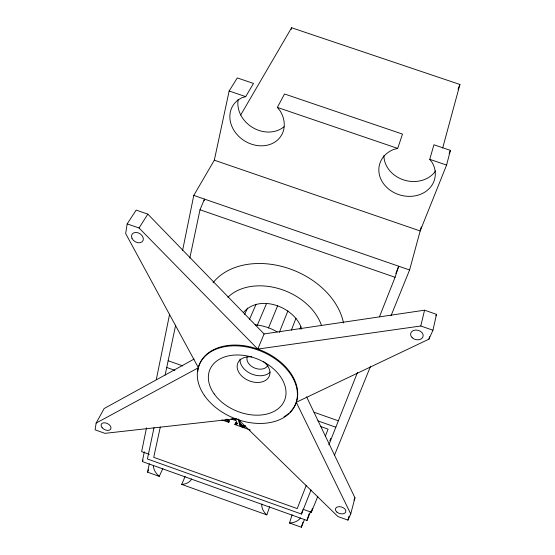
<?xml version="1.0" encoding="UTF-8"?>
<svg xmlns="http://www.w3.org/2000/svg" width="555" height="555" viewBox="0 0 555 555"><rect width="100%" height="100%" fill="white"/><g stroke="black" fill="none" stroke-linecap="round" stroke-linejoin="round"><path stroke-width="0.83" d="M194.097 359.064L104.153 408.535L96.14 423.07L95.085 429.827L104.916 433.344L236.492 418.671M237.977 419.178L337.919 516.538L347.957 520.125L350.739 513.902L296.28 402.278L428.946 339.161L432.949 330.225L436.507 314.345L424.561 310.196L264.083 333.95L147.831 214.147L136.176 210.102L127.171 223.873L125.666 233.551L198.392 367.736L96.14 423.07M146.485 427.856L141.65 451.61L149.316 454.351M156.323 379.502L169.615 314.172M182.567 250.541L193.785 195.402L214.327 160.194L229.146 90.992L237.29 77.922L253.51 83.437L245.692 96.632L241.925 97.77A28.437 23.782 32 0 0 234.321 130.952A28.437 23.782 32 0 0 271.797 143.724A28.437 23.782 32 0 0 280.046 110.764L277.347 107.413L284.535 93.982L402.493 134.088L397.699 148.414L393.62 149.462A28.506 24.177 15 0 0 382.117 181.534A28.506 24.177 15 0 0 420.079 194.472A28.506 24.177 15 0 0 432.241 162.622L429.764 159.334L433.913 144.765L450.403 150.377L446.595 165.064L420.17 230.963L214.327 160.194M310.724 511.231L306.991 520.465L142.316 461.559L144.335 451.784M154.026 427.627L147.415 458.971L301.497 514.062L311.029 489.94M165.119 375.097L175.664 325.119M189.803 258.117L200.008 209.776L204.483 199.092L204.122 200.785M162.858 468.517L159.257 476.363L147.526 472.159L149.316 463.786M160.319 426.996L153.728 457.327L297.237 508.609L306.27 485.334M428.946 339.161L429.514 336.649M127.171 223.873L139.041 228.001L257.791 349.081L420.78 325.993L424.561 310.196M291.188 29.429L291.604 27.75L459.915 84.478L442.675 148.032M302.829 509.199L311.369 512.251L312.396 508.262M350.739 513.902L354.971 497.835L306.582 396.839M347.957 520.125L349.019 516.108M391.046 315.705L409.583 269.98L421.259 226.96M301.497 514.062L302.385 510.822M223.436 420.489L224.983 420.322L226.884 419.15M221.91 419.948L228.806 422.397L227.141 420.926L227.675 419.302L227.141 420.926M227.696 419.587L229.361 421.051L227.057 420.239M239.24 419.955L240.266 423.534L242.251 425.276L241.619 426.941L234.848 424.54L236.895 424.131L236.187 420.718L231.005 418.879M236.728 424.36L237.269 423.014L235.486 422.875L236.895 423.729M241.619 426.941L239.732 424.88L238.067 418.914M250.25 430L242.424 427.225L244.873 427.211L245.518 426.046M244.138 427.35L244.672 426.004L243.055 425.56L244.526 426.434M306.991 520.465L308.996 513.861M292.117 514.756L289.495 522.997L301.372 527.25L302.891 522.283M379.46 316.801L395.077 277.292L398.698 266.22L395.847 273.462M185.127 476.481L181.693 484.397L266.851 514.887L269.647 506.715M300.019 329.157L300.928 326.735C292.679 306.325 259.303 293.997 243.513 312.43M291.333 330.26L295.988 318.181M458.041 89.327L459.915 84.478M325.272 436.383L328.074 429.161L320.728 426.566M244.873 427.211L245.4 425.865M329.809 440.809L330.766 438.394M328.831 444.909L357.469 372.44M243.166 427.142L243.7 425.789M279.29 332.494L287.906 310.862M242.424 427.225L243.055 425.56M239.732 424.88L240.266 423.534M240.19 425.65L240.724 424.304M240.815 426.171L241.349 424.825M449.134 153.562L450.403 150.377M301.372 527.25L304.549 519.313M236.395 424.485L236.936 423.139M234.848 424.54L235.486 422.875M235.82 424.45L236.368 423.104M311.369 512.251L317.876 496.205M334.464 455.294L370.56 366.244M268.467 328.04L277.673 305.722M227.897 421.62L228.452 420.281M228.806 422.397L229.451 420.739M227.356 421.245L227.911 419.906M257.791 349.081L264.083 333.95M257.131 325.639L266.601 303.425M249.521 319.271L256.098 304.251M244.672 314.366L247.488 308.053M353.93 500.173L354.971 497.835M435.848 315.83L436.507 314.345M147.526 472.159L148.629 469.814M142.316 461.559L143.065 460.012M240.634 115.107L291.604 27.75M227.113 420.641L227.834 419.781M139.041 228.001L147.831 214.147M181.693 484.397L184.309 484.092A20.625 12.737 23.5 0 0 191.628 478.965M289.495 522.997L292.256 522.741A20.743 12.841 19.2 0 0 300.463 517.898M229.146 90.992L245.692 96.632M277.347 107.413L397.699 148.414M429.764 159.334L446.595 165.064M193.785 195.402L409.583 269.98M200.008 209.776L395.077 277.292M420.78 325.993L432.949 330.225M168.144 360.743L182.755 365.898M314.061 412.254L338.349 420.822M166.729 367.465L174.901 370.358M317.883 420.877L335.824 427.211M232.323 418.637L236.021 419.948M159.257 476.363L157.204 474.386A20.625 12.737 23.5 0 1 153.326 465.617M266.851 514.887L264.901 512.952A20.743 12.841 19.2 0 1 261.807 504.072M300.928 326.735L301.268 329.101M197.753 371.656A51.997 36.117 22.3 0 1 263.139 351.19A51.997 36.117 22.3 0 1 289.939 412.24M288.739 413.364A51.997 36.117 22.3 0 1 283.98 416.819M263.472 361.596A17.038 12.009 22.3 0 1 263.472 381.445A17.038 12.009 22.3 0 1 238.296 371.337A17.038 12.009 22.3 0 1 251.769 356.893M270.195 372.044A16.914 12.002 22.3 0 1 251.332 373.869A16.914 12.002 22.3 0 1 240.031 359.016M255.189 324.786A39.037 27.91 22.3 0 1 277.195 331.904M267.954 365.162A11.183 7.874 22.2 0 1 254.974 368.166A11.183 7.874 22.2 0 1 247.121 357.108M227.876 297.279A54.002 39.259 22.2 0 1 279.366 288.794A54.002 39.259 22.2 0 1 321.435 325.334M284.014 126.741A27.875 23.581 32.5 0 1 252.719 127.574A27.875 23.581 32.5 0 1 238.192 99.456M213.023 282.779A72.379 52.989 22.3 0 1 286.214 267.67A72.379 52.989 22.3 0 1 343.496 322.968M435.647 170.871A27.937 23.969 14.6 0 1 404.553 180.202A27.937 23.969 14.6 0 1 383.9 155.601M204.608 395.777A52.045 36.124 22.3 0 0 291.299 411.262A52.045 36.124 22.3 0 0 246.156 346.861A52.045 36.124 22.3 0 0 204.608 395.777M214.168 393.925A40.369 28.014 22.3 0 0 281.399 405.573A40.369 28.014 22.3 0 0 245.969 355.734A40.369 28.014 22.3 0 0 214.168 393.925M131.937 238.227A6.362 4.69 31.8 0 0 142.129 241.807A6.362 4.69 31.8 0 0 138.257 232.85A6.362 4.69 31.8 0 0 131.937 238.227M412.185 337.724A6.41 4.815 13.5 0 0 422.91 337.058A6.41 4.815 13.5 0 0 415.577 330.038A6.41 4.815 13.5 0 0 412.185 337.724M336.913 512.098A5.37 3.413 17 0 0 345.682 512.098A5.37 3.413 17 0 0 339.313 506.666A5.37 3.413 17 0 0 336.913 512.098M102.134 427.725A5.314 3.351 26.6 0 0 110.674 429.181A5.314 3.351 26.6 0 0 105.318 422.854A5.314 3.351 26.6 0 0 102.134 427.725"/></g></svg>
